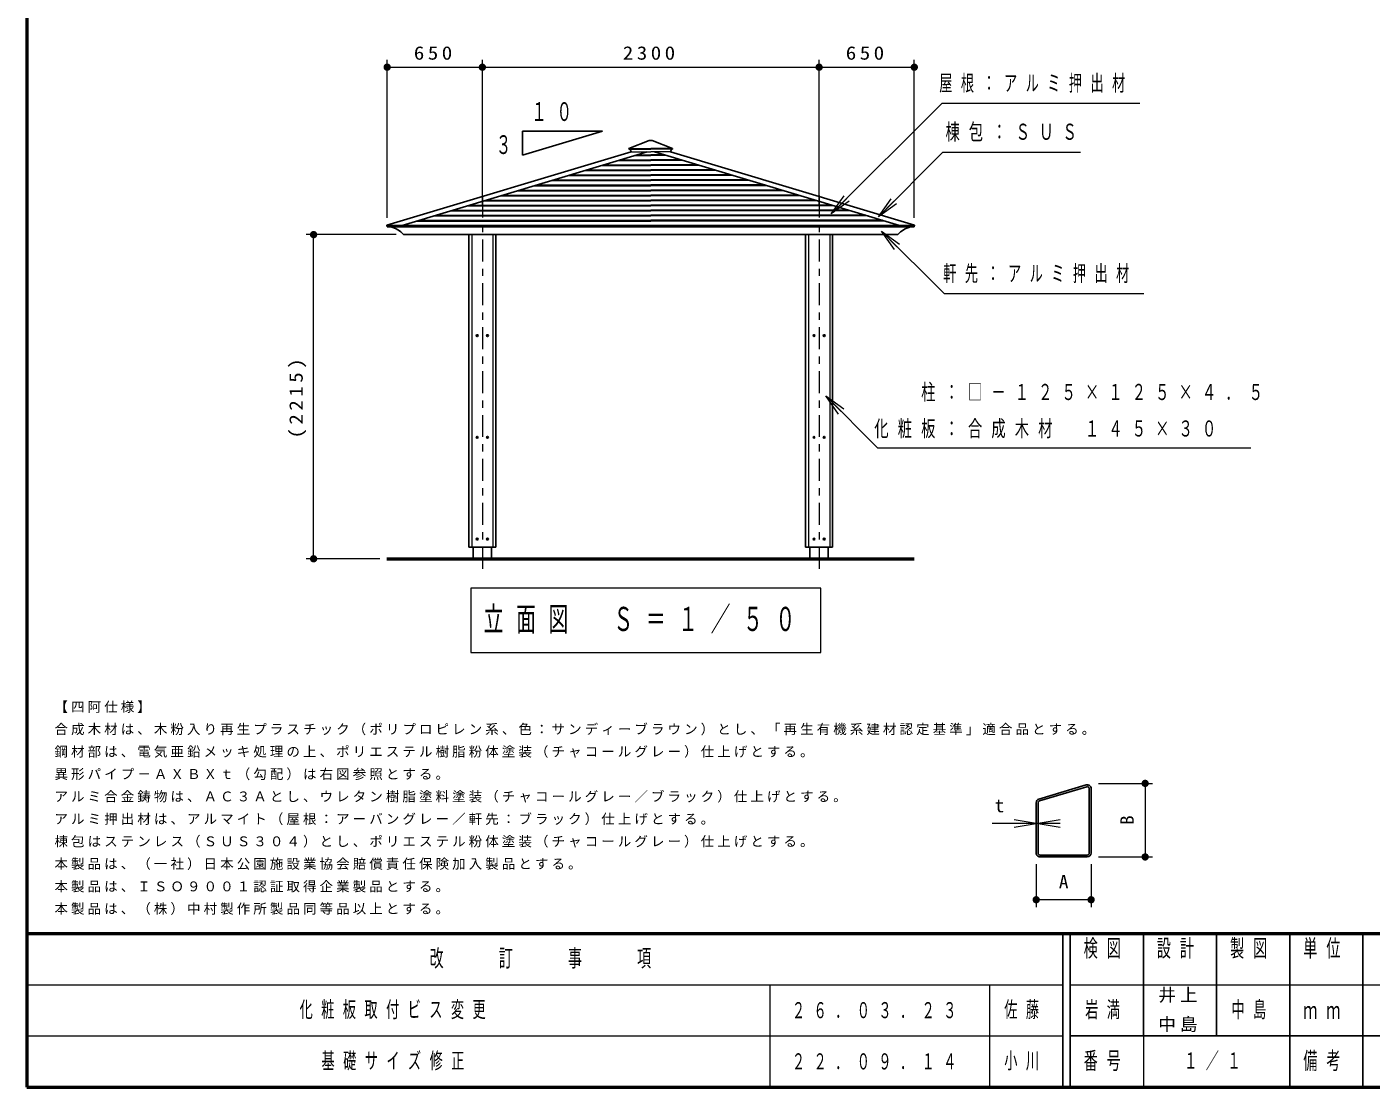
# Model space of a CAD drawing. Units: millimetres on the paper, with parts at other scales. Extents: x -385 to 280, y 0 to 267.
# Drawn here: x -385 to -201.4, y 0 to 144.9 of the extents above; entities that cross this region are included whole.
import ezdxf
from ezdxf.enums import TextEntityAlignment as Align

# ---------------------------------------------------------------- set-up
doc = ezdxf.new("R2010")
doc.units = ezdxf.units.MM
doc.linetypes.add('USER2', pattern=[6, 3, -1, 1, -1])
doc.layers.add('LY_1', color=190, linetype='Continuous', lineweight=25)
doc.styles.add('ＭＳ ゴシック', font='')
doc.styles.get('ＭＳ ゴシック').set_extended_font_data('MS Gothic')

# ---------------------------------------------------------------- blocks, each defined once
blk = doc.blocks.new('filled_dot')
at = {"color": 0, "linetype": 'Continuous', "lineweight": -2, "const_width": 1.25}
blk.add_lwpolyline([(-0.625, 0, 1), (0.625, 0, 1)], format="xyb", close=True, dxfattribs=at)
blk = doc.blocks.new('open_arrow')
at = {"color": 0, "linetype": 'Continuous', "lineweight": -2}
blk.add_lwpolyline([(7.5, 1.25), (0, 0), (7.5, -1.25)], dxfattribs=at)

msp = doc.modelspace()

# ---------------------------------------------------------------- linework, layer by layer
at = {"layer": 'LY_1', "color": 7, "lineweight": 50}
for p, q in [((-385, 267), (-385, 0)), ((-335.812, 72.195), (-263.802, 72.195)), ((-385, 21), (0, 21)), ((-385, 0), (0, 0))]:
    msp.add_line(p, q, dxfattribs=at)
at = {"layer": 'LY_1', "color": 7, "lineweight": 13}
for p, q in [((-335.788, 118.791), (-335.788, 140.371)), ((-322.788, 120.457), (-322.788, 140.371)), ((-276.788, 120.487), (-276.788, 140.371)), ((-276.788, 120.569), (-276.788, 140.371)), ((-263.788, 118.791), (-263.788, 140.371)), ((-335.788, 139.371), (-322.788, 139.371)), ((-322.788, 139.371), (-276.788, 139.371)), ((-276.788, 139.371), (-263.788, 139.371)), ((-275.147, 119.324), (-273.374, 121.795)), ((-275.147, 119.324), (-273.022, 121.441)), ((-268.697, 118.928), (-266.934, 121.406)), ((-272.669, 121.086), (-275.147, 119.324)), ((-268.697, 118.928), (-266.58, 121.054)), ((-266.226, 120.701), (-268.697, 118.928)), ((-334.554, 116.495), (-346.835, 116.495)), ((-345.835, 72.195), (-345.835, 116.495)), ((-268.283, 116.945), (-266.155, 114.83)), ((-268.283, 116.945), (-265.803, 115.185)), ((-266.508, 114.476), (-268.283, 116.945)), ((-275.888, 94.443), (-273.767, 92.321)), ((-275.888, 94.443), (-273.413, 92.675)), ((-274.12, 91.968), (-275.888, 94.443)), ((-336.812, 72.195), (-346.835, 72.195)), ((-324.359, 68.185), (-324.359, 59.385)), ((-276.559, 68.185), (-324.359, 68.185)), ((-276.559, 59.385), (-276.559, 68.185)), ((-324.359, 59.385), (-276.559, 59.385)), ((-238.633, 41.505), (-231.253, 41.505)), ((-232.253, 41.505), (-232.253, 31.455)), ((-243.871, 36.006), (-253.156, 36.006)), ((-238.633, 31.455), (-231.253, 31.455)), ((-247.133, 30.455), (-247.133, 24.607)), ((-239.633, 30.455), (-239.633, 24.607)), ((-239.633, 25.607), (-247.133, 25.607)), ((-385, 14), (-243.5, 14)), ((-283.5, 14), (-283.5, 0)), ((-253.5, 14), (-253.5, 0)), ((-242.5, 14), (-187.5, 14)), ((-385, 7), (-243.5, 7)), ((-232.5, 7), (-232.5, 0))]:
    msp.add_line(p, q, dxfattribs=at)
at = {"layer": 'LY_1', "color": 7}
for p, q in [((-317.288, 130.626), (-306.364, 130.626)), ((-317.288, 130.626), (-317.288, 127.349)), ((-317.288, 127.349), (-306.364, 130.626)), ((-324.638, 73.795), (-320.938, 73.795)), ((-324.038, 73.795), (-324.038, 72.195)), ((-321.538, 73.795), (-321.538, 72.195)), ((-278.638, 73.795), (-274.938, 73.795)), ((-278.038, 73.795), (-278.038, 72.195)), ((-275.538, 73.795), (-275.538, 72.195)), ((-246.759, 39.367), (-240.309, 41.302)), ((-240.236, 41.057), (-246.686, 39.122)), ((-239.896, 40.799), (-239.896, 31.98)), ((-239.633, 40.799), (-239.633, 31.98)), ((-247.133, 38.864), (-247.133, 31.98)), ((-246.871, 38.864), (-246.871, 31.98)), ((-246.608, 31.717), (-240.158, 31.717)), ((-240.158, 31.455), (-246.608, 31.455)), ((-202.5, 7), (-202.5, 0))]:
    msp.add_line(p, q, dxfattribs=at)
at = {"layer": 'LY_1', "color": 2}
for p, q in [((-302.769, 128.263), (-299.987, 129.371)), ((-299.987, 129.371), (-299.788, 129.371)), ((-299.589, 129.371), (-299.788, 129.371)), ((-296.807, 128.263), (-299.589, 129.371)), ((-302.781, 128.237), (-302.751, 128.163)), ((-302.617, 128.15), (-302.481, 127.81)), ((-296.959, 128.15), (-297.095, 127.81)), ((-296.795, 128.237), (-296.825, 128.163))]:
    msp.add_line(p, q, dxfattribs=at)
at = {"layer": 'LY_1', "color": 131}
for p, q in [((-302.475, 127.793), (-335.812, 117.791)), ((-300.294, 127.797), (-333.749, 117.761)), ((-299.283, 127.797), (-265.827, 117.761)), ((-297.102, 127.793), (-263.764, 117.791)), ((-335.774, 117.552), (-335.834, 117.751)), ((-335.774, 117.552), (-333.686, 117.552)), ((-333.686, 117.552), (-333.749, 117.761)), ((-265.89, 117.552), (-265.827, 117.761)), ((-263.802, 117.552), (-265.89, 117.552)), ((-263.802, 117.552), (-263.743, 117.751))]:
    msp.add_line(p, q, dxfattribs=at)
at = {"layer": 'LY_1', "color": 12, "lineweight": 13}
for p, q in [((-303.865, 126.726), (-299.788, 126.726)), ((-301.88, 127.321), (-299.788, 127.321)), ((-301.566, 127.415), (-299.788, 127.415)), ((-298.01, 127.415), (-299.788, 127.415)), ((-297.696, 127.321), (-299.788, 127.321)), ((-295.711, 126.726), (-299.788, 126.726)), ((-308.777, 125.252), (-299.788, 125.252)), ((-308.462, 125.347), (-299.788, 125.347)), ((-306.478, 125.942), (-299.788, 125.942)), ((-306.164, 126.036), (-299.788, 126.036)), ((-304.179, 126.631), (-299.788, 126.631)), ((-295.397, 126.631), (-299.788, 126.631)), ((-293.413, 126.036), (-299.788, 126.036)), ((-293.098, 125.942), (-299.788, 125.942)), ((-291.114, 125.347), (-299.788, 125.347)), ((-290.799, 125.252), (-299.788, 125.252)), ((-315.673, 123.183), (-299.788, 123.183)), ((-315.359, 123.278), (-299.788, 123.278)), ((-313.374, 123.873), (-299.788, 123.873)), ((-313.06, 123.967), (-299.788, 123.967)), ((-311.075, 124.563), (-299.788, 124.563)), ((-310.761, 124.657), (-299.788, 124.657)), ((-288.815, 124.657), (-299.788, 124.657)), ((-288.501, 124.563), (-299.788, 124.563)), ((-286.516, 123.967), (-299.788, 123.967)), ((-286.202, 123.873), (-299.788, 123.873)), ((-284.217, 123.278), (-299.788, 123.278)), ((-283.903, 123.183), (-299.788, 123.183)), ((-322.255, 121.209), (-299.788, 121.209)), ((-320.271, 121.804), (-299.788, 121.804)), ((-319.956, 121.898), (-299.788, 121.898)), ((-317.972, 122.494), (-299.788, 122.494)), ((-317.657, 122.588), (-299.788, 122.588)), ((-281.919, 122.588), (-299.788, 122.588)), ((-281.604, 122.494), (-299.788, 122.494)), ((-279.62, 121.898), (-299.788, 121.898)), ((-279.305, 121.804), (-299.788, 121.804)), ((-277.321, 121.209), (-299.788, 121.209)), ((-327.167, 119.735), (-299.788, 119.735)), ((-326.853, 119.829), (-299.788, 119.829)), ((-324.868, 120.425), (-299.788, 120.425)), ((-324.554, 120.519), (-299.788, 120.519)), ((-322.569, 121.114), (-299.788, 121.114)), ((-277.007, 121.114), (-299.788, 121.114)), ((-275.022, 120.519), (-299.788, 120.519)), ((-274.708, 120.425), (-299.788, 120.425)), ((-272.724, 119.829), (-299.788, 119.829)), ((-272.409, 119.735), (-299.788, 119.735)), ((-331.764, 118.356), (-299.788, 118.356)), ((-331.45, 118.45), (-299.788, 118.45)), ((-329.466, 119.045), (-299.788, 119.045)), ((-329.151, 119.14), (-299.788, 119.14)), ((-270.425, 119.14), (-299.788, 119.14)), ((-270.11, 119.045), (-299.788, 119.045)), ((-268.126, 118.45), (-299.788, 118.45)), ((-267.812, 118.356), (-299.788, 118.356))]:
    msp.add_line(p, q, dxfattribs=at)
at = {"layer": 'LY_1', "color": 2, "lineweight": 13}
for p, q in [((-302.779, 128.256), (-299.788, 128.256)), ((-302.732, 128.15), (-299.788, 128.15)), ((-302.463, 127.797), (-299.788, 127.797)), ((-296.797, 128.256), (-299.788, 128.256)), ((-296.844, 128.15), (-299.788, 128.15)), ((-297.113, 127.797), (-299.788, 127.797))]:
    msp.add_line(p, q, dxfattribs=at)
at = {"layer": 'LY_1', "color": 7, "linetype": 'USER2', "lineweight": 13}
for p, q in [((-322.788, 121.841), (-322.788, 69.857)), ((-276.788, 121.841), (-276.788, 69.857))]:
    msp.add_line(p, q, dxfattribs=at)
at = {"layer": 'LY_1', "color": 4}
for p, q in [((-299.788, 117.761), (-335.788, 117.761)), ((-299.788, 117.574), (-333.693, 117.574)), ((-299.788, 117.761), (-263.788, 117.761)), ((-299.788, 117.574), (-265.883, 117.574)), ((-299.788, 116.495), (-333.554, 116.495)), ((-299.788, 116.495), (-266.022, 116.495))]:
    msp.add_line(p, q, dxfattribs=at)
at = {"layer": 'LY_1', "color": 40}
for p, q in [((-324.638, 116.495), (-324.638, 73.795)), ((-320.938, 116.495), (-320.938, 73.795)), ((-278.638, 116.495), (-278.638, 73.795)), ((-274.938, 116.495), (-274.938, 73.795))]:
    msp.add_line(p, q, dxfattribs=at)
at = {"layer": 'LY_1', "color": 40, "lineweight": 13}
for p, q in [((-324.238, 116.495), (-324.238, 73.795)), ((-321.338, 116.495), (-321.338, 73.795)), ((-278.238, 116.495), (-278.238, 73.795)), ((-275.338, 116.495), (-275.338, 73.795))]:
    msp.add_line(p, q, dxfattribs=at)
at = {"layer": 'LY_1', "color": 211}
for p, q in [((-243.5, 21), (-243.5, 0)), ((-242.5, 21), (-242.5, 0)), ((-232.5, 21), (-232.5, 7)), ((-222.5, 21), (-222.5, 7)), ((-212.5, 21), (-212.5, 0)), ((-202.5, 21), (-202.5, 7)), ((-242.5, 7), (0, 7))]:
    msp.add_line(p, q, dxfattribs=at)
at = {"layer": 'LY_1', "color": 7, "lineweight": 13}
for points in [[(-275.147, 119.324), (-259.963, 134.444), (-232.963, 134.444)], [(-268.697, 118.928), (-259.877, 127.785), (-241.077, 127.785)], [(-268.283, 116.945), (-259.713, 108.43), (-232.418, 108.43)], [(-275.888, 94.443), (-268.817, 87.372), (-217.8, 87.372)]]:
    msp.add_lwpolyline(points, dxfattribs=at)
at = {"layer": 'LY_1', "color": 7}
for centre in [(-323.488, 102.695), (-322.088, 102.695), (-277.488, 102.695), (-276.088, 102.695), (-323.488, 88.795), (-322.088, 88.795), (-277.488, 88.795), (-276.088, 88.795), (-323.488, 74.895), (-322.088, 74.895), (-277.488, 74.895), (-276.088, 74.895)]:
    msp.add_circle(centre, 0.125, dxfattribs=at)
at = {"layer": 'LY_1', "color": 2}
for centre, start, end in [((-302.762, 128.245), 111.7, 201.7), ((-302.732, 128.17), 201.7, 270), ((-302.463, 127.817), 196.7, 270), ((-297.113, 127.817), 270, 343.3), ((-296.844, 128.17), 270, 338.3), ((-296.814, 128.245), 338.3, 68.3)]:
    msp.add_arc(centre, 0.02, start, end, dxfattribs=at)
at = {"layer": 'LY_1', "color": 131}
for centre, start, end in [((-335.803, 117.761), 106.69924, 196.69924), ((-263.773, 117.761), 343.30076, 73.30076)]:
    msp.add_arc(centre, 0.032, start, end, dxfattribs=at)
at = {"layer": 'LY_1', "color": 4}
for centre, start, end in [((-336.005, 114.438), 40.00125, 76.72173), ((-263.571, 114.438), 103.27827, 139.99875)]:
    msp.add_arc(centre, 3.2, start, end, dxfattribs=at)
at = {"layer": 'LY_1', "color": 7}
for centre, radius, start, end in [((-240.158, 40.799), 0.525, 0, 106.69926), ((-240.158, 40.799), 0.263, 0, 106.70022), ((-246.608, 38.864), 0.525, 106.69783, 179.99996), ((-246.608, 38.864), 0.263, 106.70023, 179.99996), ((-246.608, 31.98), 0.525, 179.99998, 270.00003), ((-246.608, 31.98), 0.263, 179.99998, 270.00003), ((-240.158, 31.98), 0.525, 270.00002, 0), ((-240.158, 31.98), 0.263, 270.00002, 0)]:
    msp.add_arc(centre, radius, start, end, dxfattribs=at)

# ---------------------------------------------------------------- block references
at = {"layer": 'LY_1', "color": 7, "lineweight": 13, "xscale": 0.4, "yscale": 0.4}
for name, p in [('filled_dot', (-335.788, 139.371)), ('filled_dot', (-276.788, 139.371)), ('open_arrow', (-246.871, 36.006)), ('filled_dot', (-247.133, 25.607))]:
    msp.add_blockref(name, p, dxfattribs=at)
for name, p, rotation in [('filled_dot', (-322.788, 139.371), 180), ('filled_dot', (-276.788, 139.371), 180), ('filled_dot', (-263.788, 139.371), 180), ('filled_dot', (-345.835, 116.495), 270), ('filled_dot', (-345.835, 72.195), 90), ('filled_dot', (-232.253, 41.505), 270), ('open_arrow', (-247.133, 36.006), 180), ('filled_dot', (-232.253, 31.455), 90), ('filled_dot', (-239.633, 25.607), 180)]:
    msp.add_blockref(name, p, dxfattribs=dict(at, rotation=rotation))

# ---------------------------------------------------------------- texts
at = {"layer": 'LY_1', "color": 7, "style": 'ＭＳ ゴシック', "width": 0.6}
msp.add_text('３', height=2.566, dxfattribs=at).set_placement((-319.892, 128.794), align=Align.MIDDLE_CENTER)
at = {"layer": 'LY_1', "color": 7, "style": 'ＭＳ ゴシック', "width": 1.05}
for s, p in [('t', (-252.156, 37.006)), ('A', (-243.383, 26.607))]:
    msp.add_text(s, height=1.833, dxfattribs=at).set_placement(p, align=Align.BOTTOM_CENTER)
msp.add_text('B', height=1.833, rotation=90, dxfattribs=at).set_placement((-233.253, 36.48), align=Align.BOTTOM_CENTER)
at = {"layer": 'LY_1', "color": 7, "style": 'ＭＳ ゴシック'}
for s, insert, char_height, attachment_point in [('\\T1.33;\\W1.15;650', (-329.288, 140.371), 1.833, 8), ('\\T1.33;\\W1.15;2300', (-299.788, 140.371), 1.833, 8), ('\\T1.33;\\W1.15;650', (-270.288, 140.371), 1.833, 8), ('\\T1.64;\\W0.6;屋根：アルミ押出材', (-260.38, 137.094), 2.199, 4), ('\\T1.64;\\W0.6;１０', (-312.649, 133.287), 2.566, 5), ('\\T1.64;\\W0.65;棟包：ＳＵＳ', (-259.532, 130.435), 2.199, 4), ('\\T1.64;\\W0.6;軒先：アルミ押出材', (-259.835, 111.08), 2.199, 4), ('\\T1.64;\\W0.65;\u3000\u3000柱：□－１２５×１２５×４．５', (-269.25, 94.872), 2.199, 4), ('\\T1.64;\\W0.65;化粧板：合成木材\u3000１４５×３０\u3000\u3000', (-269.25, 89.872), 2.199, 4), ('\\T1.64;\\W0.6;立面図\u3000Ｓ＝１／５０', (-300.459, 63.785), 3.299, 5), ('\\T1.23;【四阿仕様】', (-381.231, 51.135), 1.349, 7), ('\\T1.23;合成木材は、木粉入り再生プラスチック（ポリプロピレン系、色：サンディーブラウン）とし、「再生有機系建材認定基準」適合品とする。', (-381.231, 48.069), 1.349, 7), ('\\T1.23;鋼材部は、電気亜鉛メッキ処理の上、ポリエステル樹脂粉体塗装（チャコールグレー）仕上げとする。', (-381.231, 45.002), 1.349, 7), ('\\T1.23;異形パイプ－ＡＸＢＸｔ（勾配）は右図参照とする。', (-381.231, 41.935), 1.349, 7), ('\\T1.23;アルミ合金鋳物は、ＡＣ３Ａとし、ウレタン樹脂塗料塗装（チャコールグレー／ブラック）仕上げとする。', (-381.231, 38.869), 1.349, 7), ('\\T1.23;アルミ押出材は、アルマイト（屋根：アーバングレー／軒先：ブラック）仕上げとする。', (-381.231, 35.802), 1.349, 7), ('\\T1.23;棟包はステンレス（ＳＵＳ３０４）とし、ポリエステル粉体塗装（チャコールグレー）仕上げとする。', (-381.231, 32.735), 1.349, 7), ('\\T1.23;本製品は、（一社）日本公園施設業協会賠償責任保険加入製品とする。', (-381.231, 29.669), 1.349, 7), ('\\T1.23;本製品は、ＩＳＯ９００１認証取得企業製品とする。', (-381.231, 26.602), 1.349, 7), ('\\T1.23;本製品は、（株）中村製作所製品同等品以上とする。', (-381.231, 23.535), 1.349, 7), ('\\T1.23;井上', (-227.5, 12.5), 1.76, 5), ('\\T1.64;\\W0.6;化粧板取付ビス変更', (-347.75, 10.5), 2.199, 4), ('\\T1.64;\\W0.6;２６．０３．２３', (-280.5, 10.5), 2.199, 4), ('\\T1.64;\\W0.6;佐藤', (-251.5, 10.5), 2.199, 4), ('\\T1.64;\\W0.6;岩満', (-237.5, 10.5), 2.199, 5), ('\\T1.64;\\W0.6;中島', (-217.5, 10.5), 2.199, 5), ('\\T1.23;中島', (-227.5, 8.5), 1.76, 5), ('\\T1.64;\\W0.6;基礎サイズ修正', (-344.75, 3.5), 2.199, 4), ('\\T1.64;\\W0.6;２２．０９．１４', (-280.5, 3.5), 2.199, 4), ('\\T1.64;\\W0.6;小川', (-251.5, 3.5), 2.199, 4), ('\\T1.64;\\W0.6;１／１', (-222.5, 3.5), 2.199, 5)]:
    msp.add_mtext(s, dxfattribs=dict(at, insert=insert, char_height=char_height, attachment_point=attachment_point))
at = {"layer": 'LY_1', "color": 7, "insert": (-346.835, 94.345), "char_height": 1.833, "attachment_point": 8, "rotation": 90, "style": 'ＭＳ ゴシック'}
msp.add_mtext('\\T1.33;\\W1.15;(2215)', dxfattribs=at)
at = {"layer": 'LY_1', "color": 4, "char_height": 2.346, "style": 'ＭＳ ゴシック'}
for s, insert, attachment_point in [('\\T1.64;\\W0.6;検図', (-237.5, 20.167), 2), ('\\T1.64;\\W0.6;設計', (-227.5, 20.167), 2), ('\\T1.64;\\W0.6;製図', (-217.5, 20.167), 2), ('\\T1.64;\\W0.6;単位', (-207.5, 20.167), 2), ('\\T1.64;\\W0.6;改\u3000\u3000訂\u3000\u3000事\u3000\u3000項', (-314.25, 17.5), 5), ('\\T1.64;\\W0.6;ｍｍ', (-207.5, 10.5), 5), ('\\T1.64;\\W0.6;番号', (-237.5, 3.5), 5), ('\\T1.64;\\W0.6;備考', (-207.5, 3.5), 5)]:
    msp.add_mtext(s, dxfattribs=dict(at, insert=insert, attachment_point=attachment_point))

doc.saveas('drawing.dxf')
